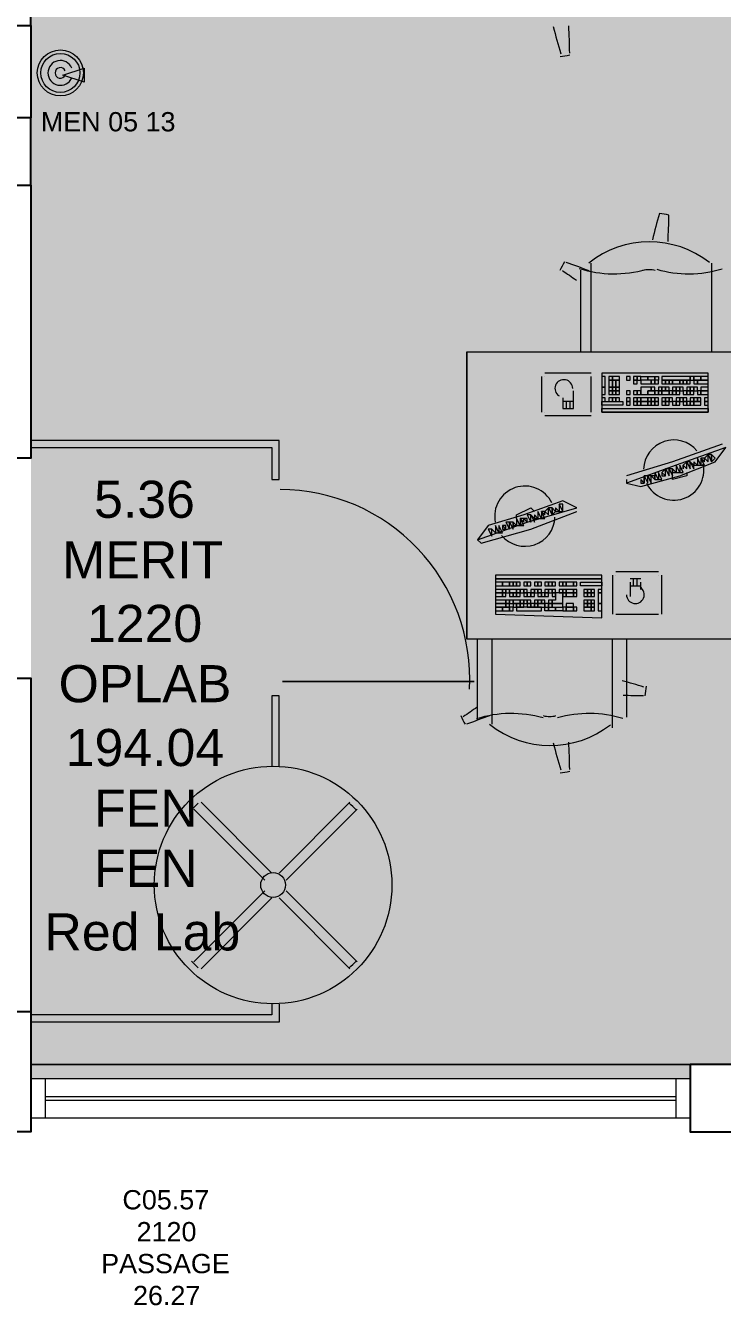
# Model space of a CAD drawing. Header units: millimetres. Extents: x 0 to 90.2, y 0 to 62.5.
# Drawn here: x 61.68 to 64.63, y 27.54 to 32.95 of the extents above; entities that cross this region are included whole.
import ezdxf

# ---------------------------------------------------------------- set-up
doc = ezdxf.new("R2010")
doc.units = ezdxf.units.MM
for name, color, linetype in [('PDF_014405$BL', 7, 'Continuous'), ('PDF_014405$DR', 7, 'Continuous'), ('PDF_014405$FI', 7, 'Continuous'), ('PDF_014405$FT-FIXFIT', 7, 'Continuous'), ('PDF_014405$WA-COL', 7, 'Continuous'), ('PDF_014405$WA-EXT', 7, 'Continuous'), ('PDF_014405$WN', 7, 'Continuous'), ('PDF_Text', 7, 'Continuous')]:
    doc.layers.add(name, color=color, linetype=linetype)
doc.layers.add('PDF_014405$HL-TMP', color=7, linetype='Continuous', true_color=0xe6db59)
doc.styles.add('PDF ArialMT', font='arial.ttf')

msp = doc.modelspace()

# ---------------------------------------------------------------- linework, layer by layer
at = {"layer": 'PDF_014405$BL', "lineweight": 9}
for points in [[(61.7034, 31.1637), (62.7233, 31.1637), (62.7233, 31.0287), (62.7533, 31.0287), (62.7533, 31.1937), (61.7034, 31.1937)], [(62.7533, 29.8138), (62.7533, 30.1138), (62.7233, 30.1138), (62.7233, 29.8138)], [(62.7233, 28.8089), (62.7233, 28.7639), (61.7034, 28.7639)], [(62.7533, 28.8089), (62.7533, 28.7339), (61.7034, 28.7339)], [(64.4931, 28.494), (61.7034, 28.494)], [(61.7034, 28.329), (64.4931, 28.329)]]:
    msp.add_lwpolyline(points, dxfattribs=at)
msp.add_circle((62.728, 29.3135), 0.5025, dxfattribs=at)
at = {"layer": 'PDF_014405$DR', "lineweight": 0}
for points in [[(62.7683, 30.1738), (63.5782, 30.1738), (62.7683, 30.1738)], [(62.3933, 29.6339), (62.6933, 29.3339)], [(62.4233, 29.6638), (62.7233, 29.3639)], [(63.0533, 29.6638), (62.7533, 29.3639)], [(63.0833, 29.6339), (62.7833, 29.3339)], [(62.6933, 29.2889), (62.3933, 28.9889)], [(62.7833, 29.2889), (63.0833, 28.9889)], [(62.7233, 29.2589), (62.4233, 28.9589)], [(62.7533, 29.2589), (63.0533, 28.9589)]]:
    msp.add_lwpolyline(points, dxfattribs=at)
msp.add_circle((62.728, 29.3135), 0.0525, dxfattribs=at)
for centre, radius, start, end in [((62.758, 30.1835), 0.8024, 357.0447, 90), ((62.7313, 29.3108), 0.4732, 132.5376, 137.4624), ((62.7302, 29.3108), 0.4732, 42.5377, 47.4623), ((62.7313, 29.3119), 0.4732, 222.5377, 227.4623), ((62.7302, 29.3119), 0.4732, 312.5377, 317.4623)]:
    msp.add_arc(centre, radius, start, end, dxfattribs=at)
at = {"layer": 'PDF_014405$FI', "lineweight": 9}
msp.add_lwpolyline([(61.9284, 32.7086), (61.8384, 32.7386), (61.9284, 32.7686)], close=True, dxfattribs=at)
for radius in [0.0975, 0.0825]:
    msp.add_circle((61.828, 32.7484), radius, dxfattribs=at)
for radius, start, end in [(0.0525, 22.7692, 337.2308), (0.0225, 22.7697, 337.2303)]:
    msp.add_arc((61.828, 32.7484), radius, start, end, dxfattribs=at)
at = {"layer": 'PDF_014405$FT-FIXFIT', "lineweight": 0}
msp.add_lwpolyline([(64.3987, 32.035, 0.008691), (64.4027, 32.1471, 0.025003), (64.362, 32.1535, 0.008987), (64.3328, 32.0427)], format="xyb", dxfattribs=at)
for points in [[(64.0732, 31.5687), (64.0732, 31.9436)], [(64.5831, 31.9436), (64.5831, 31.5687)], [(64.0282, 31.9137), (64.0282, 31.5687)], [(63.5482, 31.5687), (63.5482, 30.3538)], [(63.8632, 31.4637), (63.8632, 31.3137)], [(64.0732, 31.4787), (63.8782, 31.4787)], [(63.8782, 31.4637), (63.8782, 31.4637)], [(64.0732, 31.3137), (64.0732, 31.4637)], [(63.9532, 31.3737), (63.9532, 31.3287), (63.9982, 31.3287), (63.9982, 31.4037)], [(63.9982, 31.3587), (63.9532, 31.3587)], [(63.9682, 31.3587), (63.9682, 31.3287)], [(63.9832, 31.3587), (63.9832, 31.3287)], [(63.8782, 31.3137), (63.8782, 31.3137)], [(63.8782, 31.2987), (64.0732, 31.2987)], [(64.0732, 31.3137), (64.0732, 31.3137)], [(64.6281, 31.1787), (64.4181, 31.1037), (64.2232, 31.0437)], [(64.2232, 31.0287), (64.2232, 31.0137), (64.2832, 30.9987), (64.4481, 31.0437), (64.5981, 31.1037), (64.6431, 31.1637), (64.4331, 31.0887), (64.2232, 31.0137)], [(64.6281, 31.1637), (64.6281, 31.1637)], [(64.4631, 31.0887), (64.4631, 31.0737), (64.4631, 31.0887)], [(64.4781, 31.0587), (64.4781, 31.0437), (64.4181, 31.0287), (64.4181, 31.0437)], [(63.5932, 30.7738), (63.8032, 30.8487), (64.0132, 30.9087), (63.9532, 30.9387), (63.7882, 30.8787), (63.6382, 30.8337), (63.5932, 30.7738), (63.6082, 30.7588), (63.8182, 30.8187), (64.0132, 30.8937)], [(63.7582, 30.8637), (63.7582, 30.8787), (63.8182, 30.9087), (63.8332, 30.8937)], [(64.0132, 30.9087), (64.0132, 30.9087)], [(64.0132, 30.8937), (64.0132, 30.8937)], [(63.6682, 30.8037), (63.6532, 30.8187), (63.6682, 30.8037)], [(63.6682, 30.6088), (64.1182, 30.6088), (63.6682, 30.6088)], [(64.1632, 30.6238), (64.1632, 30.4588)], [(64.3581, 30.6388), (64.1782, 30.6388)], [(64.1782, 30.6238), (64.1782, 30.6238)], [(64.2832, 30.6088), (64.2382, 30.6088)], [(64.2382, 30.5938), (64.2382, 30.5338)], [(64.2532, 30.5788), (64.2532, 30.6088)], [(64.2682, 30.5788), (64.2682, 30.6088)], [(64.2832, 30.5638), (64.2832, 30.5938)], [(64.3581, 30.6238), (64.3581, 30.6238)], [(64.3731, 30.4588), (64.3731, 30.6238)], [(64.2382, 30.5788), (64.2832, 30.5788)], [(64.1782, 30.4588), (64.1782, 30.4588)], [(64.1782, 30.4588), (64.3581, 30.4588)], [(64.3581, 30.4588), (64.3581, 30.4588)], [(63.5932, 30.0088), (63.5932, 30.3538)], [(63.6532, 30.3538), (63.6532, 29.9938)], [(64.1632, 29.9788), (64.1632, 30.3538)], [(64.2232, 30.3538), (64.2232, 30.0238)]]:
    msp.add_lwpolyline(points, dxfattribs=at)
for points in [[(63.5482, 31.5687), (64.6731, 31.5687), (64.6731, 30.3538), (63.5482, 30.3538)], [(64.5681, 31.4787), (64.1182, 31.4787), (64.1182, 31.3137), (64.5681, 31.3137)], [(64.1332, 31.4637), (64.1182, 31.4637), (64.1182, 31.4187), (64.1332, 31.4187)], [(64.1632, 31.4637), (64.1482, 31.4637), (64.1482, 31.4487), (64.1632, 31.4487)], [(64.1932, 31.4637), (64.1632, 31.4637), (64.1632, 31.4487), (64.1932, 31.4487)], [(64.2382, 31.4637), (64.2232, 31.4637), (64.2232, 31.4487), (64.2382, 31.4487)], [(64.2682, 31.4637), (64.2532, 31.4637), (64.2532, 31.4487), (64.2682, 31.4487)], [(64.2832, 31.4637), (64.2682, 31.4637), (64.2682, 31.4487), (64.2832, 31.4487)], [(64.2832, 31.4637), (64.3131, 31.4637), (64.3131, 31.4487), (64.2832, 31.4487)], [(64.3131, 31.4637), (64.3431, 31.4637), (64.3431, 31.4487), (64.3131, 31.4487)], [(64.3431, 31.4637), (64.3581, 31.4637), (64.3581, 31.4487), (64.3431, 31.4487)], [(64.4931, 31.4637), (64.3731, 31.4637), (64.3731, 31.4487), (64.4931, 31.4487)], [(64.5081, 31.4637), (64.4931, 31.4637), (64.4931, 31.4487), (64.5081, 31.4487)], [(64.5381, 31.4637), (64.5081, 31.4637), (64.5081, 31.4487), (64.5381, 31.4487)], [(64.5681, 31.4637), (64.5381, 31.4637), (64.5381, 31.4487), (64.5681, 31.4487)], [(64.1332, 31.4187), (64.1182, 31.4187), (64.1182, 31.3887), (64.1332, 31.3887)], [(64.1632, 31.4487), (64.1482, 31.4487), (64.1482, 31.4187), (64.1632, 31.4187)], [(64.1632, 31.4187), (64.1482, 31.4187), (64.1482, 31.4037), (64.1632, 31.4037)], [(64.1632, 31.4037), (64.1482, 31.4037), (64.1482, 31.3887), (64.1632, 31.3887)], [(64.1782, 31.4487), (64.1632, 31.4487), (64.1632, 31.4187), (64.1782, 31.4187)], [(64.1782, 31.4187), (64.1632, 31.4187), (64.1632, 31.4037), (64.1782, 31.4037)], [(64.1782, 31.4037), (64.1632, 31.4037), (64.1632, 31.3887), (64.1782, 31.3887)], [(64.1932, 31.4487), (64.1782, 31.4487), (64.1782, 31.4187), (64.1932, 31.4187)], [(64.1932, 31.4187), (64.1782, 31.4187), (64.1782, 31.4037), (64.1932, 31.4037)], [(64.1932, 31.4037), (64.1782, 31.4037), (64.1782, 31.3887), (64.1932, 31.3887)], [(64.2382, 31.4037), (64.2232, 31.4037), (64.2232, 31.3887), (64.2382, 31.3887)], [(64.2682, 31.4487), (64.2532, 31.4487), (64.2532, 31.4337), (64.2682, 31.4337)], [(64.2682, 31.4037), (64.2532, 31.4037), (64.2532, 31.3887), (64.2682, 31.3887)], [(64.2832, 31.4037), (64.2682, 31.4037), (64.2682, 31.3887), (64.2832, 31.3887)], [(64.3281, 31.4487), (64.2832, 31.4487), (64.2832, 31.4337), (64.3281, 31.4337)], [(64.3131, 31.4187), (64.2832, 31.4187), (64.2832, 31.3887), (64.3131, 31.3887), (64.3131, 31.4037), (64.3281, 31.4037), (64.3281, 31.4187)], [(64.3431, 31.4037), (64.3131, 31.4037), (64.3131, 31.3887), (64.3431, 31.3887)], [(64.3431, 31.4487), (64.3281, 31.4487), (64.3281, 31.4337), (64.3431, 31.4337)], [(64.3431, 31.4187), (64.3281, 31.4187), (64.3281, 31.4037), (64.3431, 31.4037)], [(64.3581, 31.4487), (64.3431, 31.4487), (64.3431, 31.4337), (64.3581, 31.4337)], [(64.3581, 31.4037), (64.3431, 31.4037), (64.3431, 31.3887), (64.3581, 31.3887)], [(64.3731, 31.4187), (64.3581, 31.4187), (64.3581, 31.4037), (64.3731, 31.4037)], [(64.3731, 31.4037), (64.3581, 31.4037), (64.3581, 31.3887), (64.3731, 31.3887)], [(64.3881, 31.4487), (64.3731, 31.4487), (64.3731, 31.4337), (64.3881, 31.4337)], [(64.3881, 31.4187), (64.3731, 31.4187), (64.3731, 31.4037), (64.3881, 31.4037)], [(64.4031, 31.4037), (64.3731, 31.4037), (64.3731, 31.3887), (64.4031, 31.3887)], [(64.4031, 31.4487), (64.3881, 31.4487), (64.3881, 31.4337), (64.4031, 31.4337)], [(64.4031, 31.4187), (64.3881, 31.4187), (64.3881, 31.4037), (64.4031, 31.4037)], [(64.4181, 31.4487), (64.4031, 31.4487), (64.4031, 31.4337), (64.4181, 31.4337)], [(64.4181, 31.4037), (64.4031, 31.4037), (64.4031, 31.3887), (64.4181, 31.3887)], [(64.4481, 31.4487), (64.4181, 31.4487), (64.4181, 31.4337), (64.4481, 31.4337)], [(64.4331, 31.4187), (64.4181, 31.4187), (64.4181, 31.4037), (64.4331, 31.4037)], [(64.4331, 31.4037), (64.4181, 31.4037), (64.4181, 31.3887), (64.4331, 31.3887)], [(64.4481, 31.4187), (64.4331, 31.4187), (64.4331, 31.4037), (64.4481, 31.4037)], [(64.4481, 31.4037), (64.4331, 31.4037), (64.4331, 31.3887), (64.4481, 31.3887)], [(64.4631, 31.4487), (64.4481, 31.4487), (64.4481, 31.4337), (64.4631, 31.4337)], [(64.4631, 31.4187), (64.4481, 31.4187), (64.4481, 31.4037), (64.4631, 31.4037)], [(64.4781, 31.4487), (64.4631, 31.4487), (64.4631, 31.4337), (64.4781, 31.4337)], [(64.4781, 31.4037), (64.4631, 31.4037), (64.4631, 31.3887), (64.4781, 31.3887)], [(64.4931, 31.4487), (64.4781, 31.4487), (64.4781, 31.4337), (64.4931, 31.4337)], [(64.4931, 31.4187), (64.4781, 31.4187), (64.4781, 31.4037), (64.4931, 31.4037)], [(64.4931, 31.4037), (64.4781, 31.4037), (64.4781, 31.3887), (64.4931, 31.3887)], [(64.5081, 31.4187), (64.4931, 31.4187), (64.4931, 31.4037), (64.5081, 31.4037)], [(64.5081, 31.4037), (64.4931, 31.4037), (64.4931, 31.3887), (64.5081, 31.3887)], [(64.5231, 31.4487), (64.5081, 31.4487), (64.5081, 31.4337), (64.5231, 31.4337)], [(64.5231, 31.4187), (64.5081, 31.4187), (64.5081, 31.4037), (64.5231, 31.4037)], [(64.5681, 31.4487), (64.5231, 31.4487), (64.5231, 31.4337), (64.5681, 31.4337)], [(64.5381, 31.4037), (64.5231, 31.4037), (64.5231, 31.3887), (64.5381, 31.3887)], [(64.5681, 31.4187), (64.5381, 31.4187), (64.5381, 31.4037), (64.5681, 31.4037)], [(64.5681, 31.4037), (64.5381, 31.4037), (64.5381, 31.3887), (64.5681, 31.3887)], [(64.1332, 31.3737), (64.1182, 31.3737), (64.1182, 31.3587), (64.1332, 31.3587)], [(64.2082, 31.3437), (64.1182, 31.3437), (64.1182, 31.3587), (64.2082, 31.3587)], [(64.1632, 31.3737), (64.1482, 31.3737), (64.1482, 31.3587), (64.1632, 31.3587)], [(64.1782, 31.3737), (64.1632, 31.3737), (64.1632, 31.3587), (64.1782, 31.3587)], [(64.1932, 31.3737), (64.1782, 31.3737), (64.1782, 31.3587), (64.1932, 31.3587)], [(64.2382, 31.3737), (64.2232, 31.3737), (64.2232, 31.3587), (64.2382, 31.3587)], [(64.2382, 31.3587), (64.2232, 31.3587), (64.2232, 31.3437), (64.2382, 31.3437)], [(64.2682, 31.3737), (64.2532, 31.3737), (64.2532, 31.3587), (64.2682, 31.3587)], [(64.2682, 31.3587), (64.2532, 31.3587), (64.2532, 31.3437), (64.2682, 31.3437)], [(64.2832, 31.3737), (64.2682, 31.3737), (64.2682, 31.3587), (64.2832, 31.3587)], [(64.2832, 31.3587), (64.2682, 31.3587), (64.2682, 31.3437), (64.2832, 31.3437)], [(64.3131, 31.3737), (64.2832, 31.3737), (64.2832, 31.3587), (64.3131, 31.3587)], [(64.3131, 31.3587), (64.2832, 31.3587), (64.2832, 31.3437), (64.3131, 31.3437)], [(64.3281, 31.3737), (64.3131, 31.3737), (64.3131, 31.3587), (64.3281, 31.3587)], [(64.3281, 31.3587), (64.3131, 31.3587), (64.3131, 31.3437), (64.3281, 31.3437)], [(64.3431, 31.3737), (64.3281, 31.3737), (64.3281, 31.3587), (64.3431, 31.3587)], [(64.3431, 31.3587), (64.3281, 31.3587), (64.3281, 31.3437), (64.3431, 31.3437)], [(64.3581, 31.3737), (64.3431, 31.3737), (64.3431, 31.3587), (64.3581, 31.3587)], [(64.3581, 31.3587), (64.3431, 31.3587), (64.3431, 31.3437), (64.3581, 31.3437)], [(64.3881, 31.3737), (64.3731, 31.3737), (64.3731, 31.3587), (64.3881, 31.3587)], [(64.3881, 31.3587), (64.3731, 31.3587), (64.3731, 31.3437), (64.3881, 31.3437)], [(64.4031, 31.3737), (64.3881, 31.3737), (64.3881, 31.3587), (64.4031, 31.3587)], [(64.4031, 31.3587), (64.3881, 31.3587), (64.3881, 31.3437), (64.4031, 31.3437)], [(64.4181, 31.3737), (64.4031, 31.3737), (64.4031, 31.3587), (64.4181, 31.3587)], [(64.4331, 31.3587), (64.4181, 31.3587), (64.4181, 31.3437), (64.4331, 31.3437)], [(64.4481, 31.3737), (64.4331, 31.3737), (64.4331, 31.3587), (64.4481, 31.3587)], [(64.4481, 31.3587), (64.4331, 31.3587), (64.4331, 31.3437), (64.4481, 31.3437)], [(64.4631, 31.3737), (64.4481, 31.3737), (64.4481, 31.3587), (64.4631, 31.3587)], [(64.4781, 31.3737), (64.4631, 31.3737), (64.4631, 31.3587), (64.4781, 31.3587)], [(64.4781, 31.3587), (64.4631, 31.3587), (64.4631, 31.3437), (64.4781, 31.3437)], [(64.4931, 31.3587), (64.4781, 31.3587), (64.4781, 31.3437), (64.4931, 31.3437)], [(64.5081, 31.3737), (64.4931, 31.3737), (64.4931, 31.3587), (64.5081, 31.3587)], [(64.5081, 31.3587), (64.4931, 31.3587), (64.4931, 31.3437), (64.5081, 31.3437)], [(64.5231, 31.3737), (64.5081, 31.3737), (64.5081, 31.3587), (64.5231, 31.3587)], [(64.5381, 31.3587), (64.5081, 31.3587), (64.5081, 31.3437), (64.5381, 31.3437)], [(64.5381, 31.3737), (64.5231, 31.3737), (64.5231, 31.3587), (64.5381, 31.3587)], [(64.5681, 31.3737), (64.5531, 31.3737), (64.5531, 31.3587), (64.5681, 31.3587)], [(64.5681, 31.3587), (64.5531, 31.3587), (64.5531, 31.3437), (64.5681, 31.3437)], [(64.5681, 31.3137), (64.1182, 31.3137), (64.1182, 31.3287), (64.5681, 31.3287)], [(64.5681, 31.1337), (64.5531, 31.1187), (64.5681, 31.1037)], [(64.5831, 31.1337), (64.5681, 31.1337), (64.5831, 31.1037)], [(64.5831, 31.1337), (64.5831, 31.1037), (64.5981, 31.1187)], [(64.3881, 31.0737), (64.3731, 31.0587), (64.3881, 31.0437)], [(64.4031, 31.0737), (64.3881, 31.0737), (64.4031, 31.0437)], [(64.4181, 31.0737), (64.4031, 31.0737), (64.4181, 31.0437), (64.4181, 31.0587)], [(64.4181, 31.0737), (64.4181, 31.0587), (64.4331, 31.0587)], [(64.4331, 31.0887), (64.4331, 31.0587), (64.4481, 31.0587)], [(64.4481, 31.0887), (64.4481, 31.0587), (64.4631, 31.0587)], [(64.4781, 31.1037), (64.4631, 31.0887), (64.4781, 31.0737)], [(64.4931, 31.1037), (64.4781, 31.1037), (64.4931, 31.0737)], [(64.4931, 31.1037), (64.5081, 31.0737), (64.5081, 31.0887)], [(64.5081, 31.1037), (64.5081, 31.0887), (64.5231, 31.0887)], [(64.5231, 31.1187), (64.5231, 31.0887), (64.5381, 31.0887)], [(64.5381, 31.1187), (64.5381, 31.0887), (64.5531, 31.0887)], [(64.5531, 31.1187), (64.5381, 31.1187), (64.5531, 31.1037)], [(64.2832, 31.0287), (64.2832, 31.0137), (64.2981, 31.0137)], [(64.2981, 31.0437), (64.2981, 31.0287), (64.2981, 31.0137)], [(64.3131, 31.0437), (64.2981, 31.0437), (64.3131, 31.0137)], [(64.3281, 31.0437), (64.3131, 31.0437), (64.3281, 31.0137), (64.3281, 31.0287)], [(64.3431, 31.0437), (64.3281, 31.0437), (64.3431, 31.0287)], [(64.3431, 31.0587), (64.3431, 31.0437), (64.3431, 31.0287), (64.3581, 31.0287)], [(64.3581, 31.0587), (64.3581, 31.0287), (64.3731, 31.0287)], [(64.3731, 31.0587), (64.3731, 31.0437), (64.3881, 31.0437)], [(63.9532, 30.8937), (63.9532, 30.9237), (63.9382, 30.9237)], [(63.9382, 30.8937), (63.9532, 30.8937), (63.9382, 30.9237), (63.9382, 30.9087)], [(63.7582, 30.8337), (63.7732, 30.8337), (63.7582, 30.8637), (63.7582, 30.8487)], [(63.7882, 30.8487), (63.7882, 30.8637), (63.7732, 30.8637)], [(63.7732, 30.8337), (63.7882, 30.8337), (63.7732, 30.8637)], [(63.8032, 30.8487), (63.8032, 30.8637), (63.7882, 30.8637)], [(63.8182, 30.8487), (63.8182, 30.8787), (63.8032, 30.8787)], [(63.8332, 30.8487), (63.8332, 30.8637), (63.8182, 30.8787)], [(63.8332, 30.8637), (63.8482, 30.8637), (63.8332, 30.8787)], [(63.8482, 30.8637), (63.8632, 30.8637), (63.8482, 30.8937), (63.8482, 30.8787)], [(63.8782, 30.8787), (63.8782, 30.8937), (63.8632, 30.8937)], [(63.8632, 30.8637), (63.8782, 30.8637), (63.8632, 30.8937)], [(63.8932, 30.8787), (63.8932, 30.9087), (63.8782, 30.8937)], [(63.9082, 30.8787), (63.9082, 30.9087), (63.8932, 30.9087)], [(63.9082, 30.8787), (63.9232, 30.8937), (63.9082, 30.9087)], [(63.9232, 30.8937), (63.9382, 30.8937), (63.9232, 30.9087)], [(63.6532, 30.7888), (63.6532, 30.8037), (63.6532, 30.8187), (63.6382, 30.8187)], [(63.6682, 30.8037), (63.6832, 30.8037), (63.6682, 30.8337), (63.6682, 30.8187)], [(63.6832, 30.8037), (63.6982, 30.8037), (63.6832, 30.8337)], [(63.7132, 30.8187), (63.7132, 30.8337), (63.6982, 30.8337)], [(63.6982, 30.8187), (63.7132, 30.8187), (63.6982, 30.8337)], [(63.7282, 30.8187), (63.7282, 30.8487), (63.7132, 30.8487)], [(63.7432, 30.8187), (63.7432, 30.8337), (63.7432, 30.8487), (63.7282, 30.8487)], [(63.7432, 30.8337), (63.7582, 30.8337), (63.7432, 30.8487)], [(63.6682, 30.4588), (64.1182, 30.4438), (64.1182, 30.6238), (63.6682, 30.6238)], [(63.6682, 30.5788), (63.6982, 30.5788), (63.6982, 30.5938), (63.6682, 30.5938)], [(63.6982, 30.5788), (63.7282, 30.5788), (63.7282, 30.5938), (63.6982, 30.5938)], [(63.7282, 30.5788), (63.7432, 30.5788), (63.7432, 30.5938), (63.7282, 30.5938)], [(63.7432, 30.5788), (63.7582, 30.5788), (63.7582, 30.5938), (63.7432, 30.5938)], [(63.7582, 30.5788), (63.7732, 30.5788), (63.7732, 30.5938), (63.7582, 30.5938)], [(63.7882, 30.5788), (63.8032, 30.5788), (63.8032, 30.5938), (63.7882, 30.5938)], [(63.8032, 30.5788), (63.8182, 30.5788), (63.8182, 30.5938), (63.8032, 30.5938)], [(63.8332, 30.5788), (63.8482, 30.5788), (63.8482, 30.5938), (63.8332, 30.5938)], [(63.8482, 30.5788), (63.8632, 30.5788), (63.8632, 30.5938), (63.8482, 30.5938)], [(63.8782, 30.5788), (63.8932, 30.5788), (63.8932, 30.5938), (63.8782, 30.5938)], [(63.8932, 30.5788), (63.9082, 30.5788), (63.9082, 30.5938), (63.8932, 30.5938)], [(63.9082, 30.5788), (63.9232, 30.5788), (63.9232, 30.5938), (63.9082, 30.5938)], [(63.9382, 30.5788), (63.9532, 30.5788), (63.9532, 30.5938), (63.9382, 30.5938)], [(63.9532, 30.5788), (63.9682, 30.5788), (63.9682, 30.5938), (63.9532, 30.5938)], [(63.9682, 30.5788), (63.9982, 30.5788), (63.9982, 30.5938), (63.9682, 30.5938)], [(63.9982, 30.5788), (64.0132, 30.5788), (64.0132, 30.5938), (63.9982, 30.5938)], [(64.0282, 30.5938), (64.1182, 30.5938), (64.1182, 30.5788), (64.0282, 30.5788)], [(63.6682, 30.5488), (63.6982, 30.5488), (63.6982, 30.5638), (63.6682, 30.5638)], [(63.6682, 30.5338), (63.6982, 30.5338), (63.6982, 30.5488), (63.6682, 30.5488)], [(63.6982, 30.5488), (63.7132, 30.5488), (63.7132, 30.5638), (63.6982, 30.5638)], [(63.6982, 30.5338), (63.7132, 30.5338), (63.7132, 30.5488), (63.6982, 30.5488)], [(63.7132, 30.5488), (63.7282, 30.5488), (63.7282, 30.5638), (63.7132, 30.5638)], [(63.7282, 30.5488), (63.7582, 30.5488), (63.7582, 30.5638), (63.7282, 30.5638)], [(63.7282, 30.5338), (63.7432, 30.5338), (63.7432, 30.5488), (63.7282, 30.5488)], [(63.7432, 30.5338), (63.7582, 30.5338), (63.7582, 30.5488), (63.7432, 30.5488)], [(63.7582, 30.5488), (63.7732, 30.5488), (63.7732, 30.5638), (63.7582, 30.5638)], [(63.7582, 30.5338), (63.7732, 30.5338), (63.7732, 30.5488), (63.7582, 30.5488)], [(63.7732, 30.5488), (63.7882, 30.5488), (63.7882, 30.5638), (63.7732, 30.5638)], [(63.7882, 30.5488), (63.8032, 30.5488), (63.8032, 30.5638), (63.7882, 30.5638)], [(63.7882, 30.5338), (63.8032, 30.5338), (63.8032, 30.5488), (63.7882, 30.5488)], [(63.8032, 30.5338), (63.8182, 30.5338), (63.8182, 30.5488), (63.8032, 30.5488)], [(63.8182, 30.5488), (63.8332, 30.5488), (63.8332, 30.5638), (63.8182, 30.5638)], [(63.8182, 30.5338), (63.8332, 30.5338), (63.8332, 30.5488), (63.8182, 30.5488)], [(63.8332, 30.5488), (63.8482, 30.5488), (63.8482, 30.5638), (63.8332, 30.5638)], [(63.8482, 30.5488), (63.8632, 30.5488), (63.8632, 30.5638), (63.8482, 30.5638)], [(63.8482, 30.5338), (63.8632, 30.5338), (63.8632, 30.5488), (63.8482, 30.5488)], [(63.8632, 30.5338), (63.8782, 30.5338), (63.8782, 30.5488), (63.8632, 30.5488)], [(63.8782, 30.5488), (63.8932, 30.5488), (63.8932, 30.5638), (63.8782, 30.5638)], [(63.8782, 30.5338), (63.8932, 30.5338), (63.8932, 30.5488), (63.8782, 30.5488)], [(63.8932, 30.5488), (63.9082, 30.5488), (63.9082, 30.5638), (63.8932, 30.5638)], [(63.9082, 30.5488), (63.9232, 30.5488), (63.9232, 30.5638), (63.9082, 30.5638)], [(63.9232, 30.5038), (63.9532, 30.5038), (63.9532, 30.5488), (63.9232, 30.5488), (63.9232, 30.5188), (63.9082, 30.5188), (63.9082, 30.5038)], [(63.9082, 30.5338), (63.9232, 30.5338), (63.9232, 30.5488), (63.9082, 30.5488)], [(63.9382, 30.5488), (63.9532, 30.5488), (63.9532, 30.5638), (63.9382, 30.5638)], [(63.9532, 30.5488), (63.9682, 30.5488), (63.9682, 30.5638), (63.9532, 30.5638)], [(63.9532, 30.5338), (63.9682, 30.5338), (63.9682, 30.5488), (63.9532, 30.5488)], [(63.9682, 30.5488), (63.9982, 30.5488), (63.9982, 30.5638), (63.9682, 30.5638)], [(63.9682, 30.5338), (63.9982, 30.5338), (63.9982, 30.5488), (63.9682, 30.5488)], [(63.9982, 30.5488), (64.0132, 30.5488), (64.0132, 30.5638), (63.9982, 30.5638)], [(63.9982, 30.5338), (64.0132, 30.5338), (64.0132, 30.5488), (63.9982, 30.5488)], [(64.0432, 30.5488), (64.0582, 30.5488), (64.0582, 30.5638), (64.0432, 30.5638)], [(64.0432, 30.5338), (64.0582, 30.5338), (64.0582, 30.5488), (64.0432, 30.5488)], [(64.0582, 30.5488), (64.0732, 30.5488), (64.0732, 30.5638), (64.0582, 30.5638)], [(64.0582, 30.5338), (64.0732, 30.5338), (64.0732, 30.5488), (64.0582, 30.5488)], [(64.0732, 30.5488), (64.0882, 30.5488), (64.0882, 30.5638), (64.0732, 30.5638)], [(64.0732, 30.5338), (64.0882, 30.5338), (64.0882, 30.5488), (64.0732, 30.5488)], [(64.1032, 30.5488), (64.1182, 30.5488), (64.1182, 30.5638), (64.1032, 30.5638)], [(64.1032, 30.5038), (64.1182, 30.5038), (64.1182, 30.5488), (64.1032, 30.5488)], [(63.6682, 30.5038), (63.7132, 30.5038), (63.7132, 30.5188), (63.6682, 30.5188)], [(63.6682, 30.4888), (63.7132, 30.4888), (63.7132, 30.5038), (63.6682, 30.5038)], [(63.6682, 30.4738), (63.6982, 30.4738), (63.6982, 30.4888), (63.6682, 30.4888)], [(63.6982, 30.4738), (63.7282, 30.4738), (63.7282, 30.4888), (63.6982, 30.4888)], [(63.7132, 30.5038), (63.7282, 30.5038), (63.7282, 30.5188), (63.7132, 30.5188)], [(63.7132, 30.4888), (63.7282, 30.4888), (63.7282, 30.5038), (63.7132, 30.5038)], [(63.7282, 30.5038), (63.7432, 30.5038), (63.7432, 30.5188), (63.7282, 30.5188)], [(63.7282, 30.4738), (63.7432, 30.4738), (63.7432, 30.4888), (63.7282, 30.4888)], [(63.7432, 30.5038), (63.7732, 30.5038), (63.7732, 30.5188), (63.7432, 30.5188)], [(63.7432, 30.4888), (63.7582, 30.4888), (63.7582, 30.5038), (63.7432, 30.5038)], [(63.7582, 30.4888), (63.7732, 30.4888), (63.7732, 30.5038), (63.7582, 30.5038)], [(63.7582, 30.4738), (63.8632, 30.4738), (63.8632, 30.4888), (63.7582, 30.4888)], [(63.7732, 30.5038), (63.7882, 30.5038), (63.7882, 30.5188), (63.7732, 30.5188)], [(63.7732, 30.4888), (63.7882, 30.4888), (63.7882, 30.5038), (63.7732, 30.5038)], [(63.7882, 30.5038), (63.8032, 30.5038), (63.8032, 30.5188), (63.7882, 30.5188)], [(63.8032, 30.5038), (63.8182, 30.5038), (63.8182, 30.5188), (63.8032, 30.5188)], [(63.8032, 30.4888), (63.8182, 30.4888), (63.8182, 30.5038), (63.8032, 30.5038)], [(63.8182, 30.4888), (63.8332, 30.4888), (63.8332, 30.5038), (63.8182, 30.5038)], [(63.8332, 30.5038), (63.8482, 30.5038), (63.8482, 30.5188), (63.8332, 30.5188)], [(63.8332, 30.4888), (63.8482, 30.4888), (63.8482, 30.5038), (63.8332, 30.5038)], [(63.8482, 30.5038), (63.8632, 30.5038), (63.8632, 30.5188), (63.8482, 30.5188)], [(63.8482, 30.4888), (63.8782, 30.4888), (63.8782, 30.5038), (63.8482, 30.5038)], [(63.8632, 30.5038), (63.8782, 30.5038), (63.8782, 30.5188), (63.8632, 30.5188)], [(63.8782, 30.4888), (63.8932, 30.4888), (63.8932, 30.5038), (63.8782, 30.5038)], [(63.8932, 30.4738), (63.8782, 30.4738), (63.8782, 30.4888), (63.8932, 30.4888)], [(63.8932, 30.5038), (63.9082, 30.5038), (63.9082, 30.5188), (63.8932, 30.5188)], [(63.8932, 30.4888), (63.9082, 30.4888), (63.9082, 30.5038), (63.8932, 30.5038)], [(63.9232, 30.4738), (63.8932, 30.4738), (63.8932, 30.4888), (63.9232, 30.4888)], [(63.9082, 30.4888), (63.9532, 30.4888), (63.9532, 30.5038), (63.9082, 30.5038)], [(63.9532, 30.4738), (63.9232, 30.4738), (63.9232, 30.4888), (63.9532, 30.4888)], [(63.9532, 30.4738), (63.9682, 30.4738), (63.9682, 30.4888), (63.9532, 30.4888)], [(63.9682, 30.4888), (63.9982, 30.4888), (63.9982, 30.5038), (63.9682, 30.5038)], [(63.9682, 30.4738), (63.9982, 30.4738), (63.9982, 30.4888), (63.9682, 30.4888)], [(63.9982, 30.4738), (64.0132, 30.4738), (64.0132, 30.4888), (63.9982, 30.4888)], [(64.0432, 30.5038), (64.0582, 30.5038), (64.0582, 30.5188), (64.0432, 30.5188)], [(64.0432, 30.4888), (64.0582, 30.4888), (64.0582, 30.5038), (64.0432, 30.5038)], [(64.0432, 30.4738), (64.0732, 30.4738), (64.0732, 30.4888), (64.0432, 30.4888)], [(64.0582, 30.5038), (64.0732, 30.5038), (64.0732, 30.5188), (64.0582, 30.5188)], [(64.0582, 30.4888), (64.0732, 30.4888), (64.0732, 30.5038), (64.0582, 30.5038)], [(64.0732, 30.5038), (64.0882, 30.5038), (64.0882, 30.5188), (64.0732, 30.5188)], [(64.0732, 30.4888), (64.0882, 30.4888), (64.0882, 30.5038), (64.0732, 30.5038)], [(64.0732, 30.4738), (64.0882, 30.4738), (64.0882, 30.4888), (64.0732, 30.4888)], [(64.1032, 30.4738), (64.1182, 30.4738), (64.1182, 30.5038), (64.1032, 30.5038)]]:
    msp.add_lwpolyline(points, close=True, dxfattribs=at)
for centre, radius, start, end in [((67.1082, 33.7984), 3.3076, 194.969, 197.0287), ((60.6721, 32.776), 3.3111, 0.9733, 2.965), ((63.8979, 33.2284), 0.4125, 276.1361, 281.8652), ((64.3206, 31.6212), 0.4125, 51.9766, 128.5619), ((64.3179, 31.7434), 0.4124, 150.1335, 155.8687), ((62.893, 28.8185), 3.3073, 69.2469, 71.0322), ((65.8603, 34.635), 3.3244, 234.9705, 236.2055), ((64.1707, 32.3861), 0.4875, 252.3898, 286.0229), ((64.3179, 31.8184), 0.0975, 73.9762, 106.0238), ((64.4856, 32.3862), 0.4875, 253.9774, 286.9226), ((63.9579, 31.4134), 0.0375, 0, 237.2991), ((64.4229, 31.0685), 0.1275, 39.5892, 177.984), ((64.4229, 31.0685), 0.1275, 205.9552, 11.6125), ((63.793, 30.8735), 0.1275, 25.9552, 191.6125), ((63.793, 30.8735), 0.1275, 219.5892, 357.984), ((64.2607, 30.5413), 0.0375, 180.0012, 57.2913), ((63.3279, 26.9885), 3.3073, 72.9713, 74.6192), ((63.8979, 30.1985), 0.4125, 348.1348, 353.8639), ((64.3505, 33.4151), 3.3012, 267.5537, 269.0284), ((65.4404, 27.3025), 3.3244, 123.7945, 125.0295), ((63.8979, 30.1985), 0.4124, 204.1313, 209.8665), ((62.473, 33.1235), 3.3073, 288.9678, 290.7531), ((63.7357, 29.5513), 0.4875, 73.9771, 107.6102), ((63.9007, 30.3163), 0.4125, 231.4381, 308.0234), ((63.8979, 30.1235), 0.0975, 253.9762, 286.0238), ((64.0657, 29.5513), 0.4875, 73.0774, 106.0226), ((67.1082, 30.7686), 3.3076, 194.969, 197.0287), ((60.6721, 29.7462), 3.3111, 0.9733, 2.965), ((63.8979, 30.1985), 0.4125, 276.1361, 281.8652)]:
    msp.add_arc(centre, radius, start, end, dxfattribs=at)
at = {"layer": 'PDF_014405$HL-TMP', "color": 54, "lineweight": 0, "true_color": 0x999900}
msp.add_lwpolyline([(67.4179, 28.5539), (61.7034, 28.5539), (67.4179, 28.5539)], dxfattribs=at)
at = {"layer": 'PDF_014405$HL-TMP', "color": 54, "true_color": 0x999900, "transparency": 33554559}
for points in [[(73.5823, 33.2335), (61.7034, 33.2335), (73.5823, 28.5539)], [(61.7034, 33.2335), (73.5823, 28.5539), (61.7034, 28.5539)], [(61.7034, 28.5539), (67.4179, 28.5539), (67.4179, 28.5539)], [(67.4179, 28.5539), (67.4179, 28.5539), (61.7034, 28.5539)], [(67.4179, 28.5539), (61.7034, 28.5539), (70.7476, 28.5539)], [(64.4931, 28.5539), (61.7034, 28.5539), (64.4931, 28.494)], [(61.7034, 28.5539), (64.4931, 28.494), (61.7034, 28.494)]]:
    msp.add_solid(points, dxfattribs=at)
at = {"layer": 'PDF_014405$WA-COL', "lineweight": 25}
msp.add_lwpolyline([(61.7034, 32.9486), (61.7034, 33.2335), (61.0284, 33.2335), (61.0284, 32.2736), (61.7034, 32.2736), (61.7034, 32.5586)], dxfattribs=at)
for points in [[(61.0284, 32.5586), (61.0284, 32.9486), (61.7034, 32.9486), (61.7034, 32.5586)], [(61.7034, 28.7789), (61.7034, 28.269), (61.0284, 28.269), (61.0284, 28.494), (61.4184, 28.494), (61.4184, 28.7789)], [(64.4931, 28.5539), (64.4931, 28.269), (64.8981, 28.269), (64.8981, 28.5539)]]:
    msp.add_lwpolyline(points, close=True, dxfattribs=at)
at = {"layer": 'PDF_014405$WA-EXT', "lineweight": 25}
for points in [[(61.7034, 32.2736), (61.7034, 31.1187), (61.4184, 31.1187), (61.4184, 32.2736)], [(61.4184, 28.7789), (61.4184, 30.1888), (61.7034, 30.1888), (61.7034, 28.7789)]]:
    msp.add_lwpolyline(points, dxfattribs=at)
at = {"layer": 'PDF_014405$WN', "lineweight": 0}
for points in [[(61.7034, 28.494), (61.7034, 28.329)], [(61.7634, 28.494), (61.7634, 28.329)], [(64.4331, 28.329), (64.4331, 28.494)], [(64.4931, 28.329), (64.4931, 28.494)], [(61.7634, 28.419), (64.4331, 28.419)], [(61.7634, 28.404), (64.4331, 28.404)]]:
    msp.add_lwpolyline(points, dxfattribs=at)

# ---------------------------------------------------------------- texts
at = {"layer": 'PDF_Text', "attachment_point": 4, "style": 'PDF ArialMT'}
for s, insert, char_height in [('MEN 05 13', (61.7455, 32.5414), 0.08151), ('5.36', (61.9705, 30.9439), 0.15693), ('MERIT', (61.8355, 30.6889), 0.15693), ('1220', (61.9405, 30.4189), 0.15693), ('OPLAB', (61.8205, 30.1639), 0.15693), ('194.04', (61.8505, 29.8939), 0.15693), ('FEN', (61.9705, 29.6389), 0.15693), ('FEN', (61.9705, 29.384), 0.15693), ('Red Lab', (61.7605, 29.114), 0.15693), ('C05.57', (62.0905, 27.9816), 0.08151), ('2120', (62.1505, 27.8466), 0.08151), ('PASSAGE', (62.0005, 27.7116), 0.08151), ('26.27', (62.1355, 27.5766), 0.08151)]:
    msp.add_mtext(s, dxfattribs=dict(at, insert=insert, char_height=char_height))

doc.saveas('drawing.dxf')
